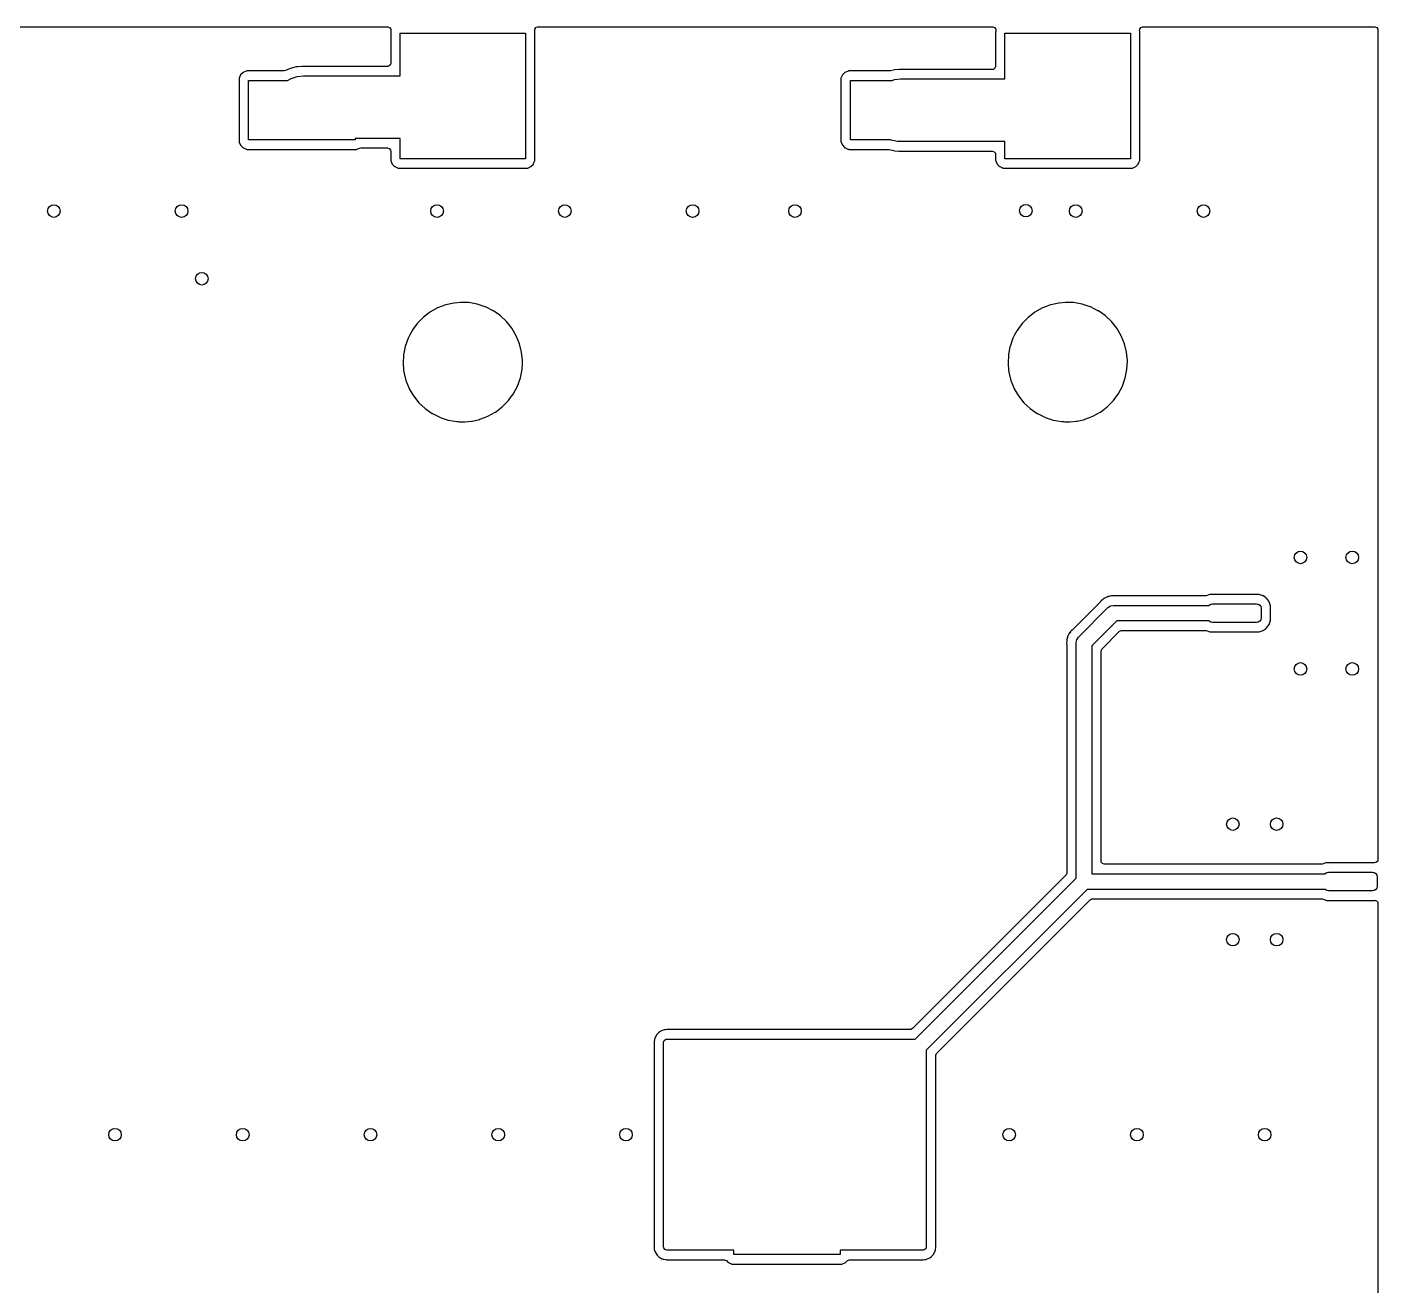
# Model space of a CAD drawing. Extents: x 0.02 to 3.92, y 0.02 to 3.05.
# Drawn here: x 2.22 to 3.917, y 1.47 to 3.051 of the extents above; entities that cross this region are included whole.
import ezdxf

# ---------------------------------------------------------------- set-up
doc = ezdxf.new("R2010")
doc.units = 0
doc.header["$MEASUREMENT"] = 0
doc.layers.add('BLACK', color=7, linetype='CONTINUOUS')

msp = doc.modelspace()

# ---------------------------------------------------------------- linework, layer by layer
at = {"layer": 'BLACK', "linetype": 'CONTINUOUS'}
for p, q in [((2.0282, 3.0512), (2.6736, 3.0512)), ((2.6736, 3.0512), (2.6759, 3.0504)), ((2.6759, 3.0504), (2.6773, 3.0485)), ((2.6773, 3.0461), (2.6772, 3.0458)), ((2.6772, 3.0458), (2.6772, 3.0458)), ((2.6772, 3.0458), (2.6772, 3.0457)), ((2.6772, 3.0457), (2.6772, 3.0451)), ((2.6772, 3.0451), (2.6772, 3.0056)), ((2.6773, 3.0485), (2.6774, 3.0463)), ((2.6774, 3.0463), (2.6773, 3.0461)), ((2.689, 2.9898), (2.689, 3.0433)), ((2.689, 3.0433), (2.8465, 3.0433)), ((2.8465, 3.0433), (2.8465, 2.8858)), ((2.8581, 3.0463), (2.8582, 3.0486)), ((2.8582, 3.0461), (2.8581, 3.0463)), ((2.8582, 3.0486), (2.8597, 3.0505)), ((2.8583, 3.0451), (2.8582, 3.0461)), ((2.8583, 2.8841), (2.8583, 3.0451)), ((2.8597, 3.0505), (2.8618, 3.0512)), ((2.8618, 3.0512), (3.4334, 3.0512)), ((3.4334, 3.0512), (3.4357, 3.0504)), ((3.4357, 3.0504), (3.4371, 3.0485)), ((3.4371, 3.0457), (3.437, 3.0451)), ((3.437, 3.0451), (3.437, 3.0016)), ((3.4371, 3.0485), (3.4372, 3.0463)), ((3.4372, 3.0463), (3.4371, 3.0461)), ((3.4371, 3.0461), (3.4371, 3.0458)), ((3.4371, 3.0458), (3.4371, 3.0458)), ((3.4371, 3.0458), (3.4371, 3.0457)), ((3.4488, 2.9859), (3.4488, 3.0433)), ((3.4488, 3.0433), (3.6063, 3.0433)), ((3.6063, 3.0433), (3.6063, 2.8858)), ((3.6179, 3.0463), (3.618, 3.0486)), ((3.618, 3.0461), (3.6179, 3.0463)), ((3.618, 3.0486), (3.6195, 3.0505)), ((3.6181, 3.0451), (3.618, 3.0461)), ((3.6181, 2.8841), (3.6181, 3.0451)), ((3.6195, 3.0505), (3.6217, 3.0512)), ((3.6217, 3.0512), (3.9134, 3.0512)), ((3.9134, 3.0512), (3.9157, 3.0504)), ((3.9157, 3.0504), (3.9171, 3.0485)), ((3.9171, 3.0485), (3.9173, 3.0473)), ((3.9173, 3.0473), (3.9173, 2.0054)), ((2.6772, 3.0056), (2.6764, 3.0033)), ((2.487, 2.9869), (2.4868, 2.9859)), ((2.4887, 2.991), (2.487, 2.9869)), ((2.4918, 2.9941), (2.4887, 2.991)), ((2.4959, 2.9959), (2.4918, 2.9941)), ((2.4962, 2.9959), (2.4959, 2.9959)), ((2.4963, 2.9959), (2.4962, 2.9959)), ((2.4962, 2.9959), (2.4962, 2.9959)), ((2.4969, 2.996), (2.4963, 2.9959)), ((2.5434, 2.996), (2.4969, 2.996)), ((2.5451, 2.9964), (2.5434, 2.996)), ((2.5501, 2.9987), (2.5451, 2.9964)), ((2.5478, 2.9842), (2.5523, 2.9867)), ((2.5502, 2.9988), (2.5501, 2.9987)), ((2.5501, 2.9987), (2.5501, 2.9987)), ((2.5537, 2.9997), (2.5502, 2.9988)), ((2.5523, 2.9867), (2.5599, 2.989)), ((2.5587, 3.001), (2.5537, 2.9997)), ((2.5589, 3.0011), (2.5587, 3.001)), ((2.5587, 3.001), (2.5587, 3.001)), ((2.5606, 3.0012), (2.5589, 3.0011)), ((2.5599, 2.989), (2.5678, 2.9898)), ((2.5655, 3.0017), (2.5606, 3.0012)), ((2.5656, 3.0017), (2.5655, 3.0017)), ((2.5655, 3.0017), (2.5655, 3.0017)), ((2.6732, 3.0017), (2.5656, 3.0017)), ((2.5678, 2.9898), (2.689, 2.9898)), ((2.6745, 3.0019), (2.6732, 3.0017)), ((2.6764, 3.0033), (2.6745, 3.0019)), ((3.2428, 2.9869), (3.2427, 2.9859)), ((3.2446, 2.991), (3.2428, 2.9869)), ((3.2477, 2.9941), (3.2446, 2.991)), ((3.2518, 2.9959), (3.2477, 2.9941)), ((3.2521, 2.9959), (3.2518, 2.9959)), ((3.2522, 2.9959), (3.2521, 2.9959)), ((3.2521, 2.9959), (3.2521, 2.9959)), ((3.2528, 2.996), (3.2522, 2.9959)), ((3.3041, 2.996), (3.2528, 2.996)), ((3.3051, 2.9961), (3.3041, 2.996)), ((3.3087, 2.9971), (3.3051, 2.9961)), ((3.3089, 2.9971), (3.3087, 2.9971)), ((3.3087, 2.9971), (3.3087, 2.9971)), ((3.3106, 2.9973), (3.3089, 2.9971)), ((3.3155, 2.9977), (3.3106, 2.9973)), ((3.3156, 2.9977), (3.3155, 2.9977)), ((3.3155, 2.9977), (3.3155, 2.9977)), ((3.4331, 2.9977), (3.3156, 2.9977)), ((3.4343, 2.9979), (3.4331, 2.9977)), ((3.4362, 2.9993), (3.4343, 2.9979)), ((3.437, 3.0016), (3.4362, 2.9993)), ((2.4868, 2.9859), (2.4868, 2.9076)), ((2.4987, 2.9094), (2.4987, 2.9842)), ((2.4987, 2.9842), (2.5478, 2.9842)), ((3.2427, 2.9859), (3.2427, 2.9076)), ((3.2546, 2.9094), (3.2546, 2.9842)), ((3.2546, 2.9842), (3.3069, 2.9842)), ((3.3069, 2.9842), (3.3099, 2.9851)), ((3.3099, 2.9851), (3.3178, 2.9859)), ((3.3178, 2.9859), (3.4488, 2.9859)), ((2.4868, 2.9076), (2.487, 2.9066)), ((2.487, 2.9066), (2.4887, 2.9026)), ((2.4887, 2.9026), (2.4919, 2.8994)), ((2.6325, 2.9094), (2.4987, 2.9094)), ((2.689, 2.9111), (2.6325, 2.9111)), ((2.6325, 2.9111), (2.6325, 2.9094)), ((2.689, 2.8858), (2.689, 2.9111)), ((3.2427, 2.9076), (3.2429, 2.9066)), ((3.2429, 2.9066), (3.2447, 2.9026)), ((3.2447, 2.9026), (3.2478, 2.8994)), ((3.3051, 2.9094), (3.2546, 2.9094)), ((3.3059, 2.909), (3.3051, 2.9094)), ((3.3137, 2.9074), (3.3059, 2.909)), ((3.3178, 2.9072), (3.3137, 2.9074)), ((3.4488, 2.9072), (3.3178, 2.9072)), ((3.4488, 2.8858), (3.4488, 2.9072)), ((2.4919, 2.8994), (2.4922, 2.8993)), ((2.4922, 2.8993), (2.4956, 2.8978)), ((2.4956, 2.8978), (2.4956, 2.8978)), ((2.4956, 2.8978), (2.4959, 2.8977)), ((2.4959, 2.8977), (2.4962, 2.8976)), ((2.4962, 2.8976), (2.4968, 2.8975)), ((2.4968, 2.8975), (2.4969, 2.8975)), ((2.4969, 2.8975), (2.6343, 2.8975)), ((2.6343, 2.8975), (2.635, 2.8976)), ((2.635, 2.8976), (2.6353, 2.8977)), ((2.635, 2.8976), (2.635, 2.8976)), ((2.635, 2.8976), (2.635, 2.8976)), ((2.6353, 2.8977), (2.6382, 2.8989)), ((2.6382, 2.8989), (2.6398, 2.8993)), ((2.6398, 2.8993), (2.6732, 2.8993)), ((2.6732, 2.8993), (2.6755, 2.8985)), ((2.6755, 2.8985), (2.677, 2.8966)), ((2.677, 2.8966), (2.6772, 2.8954)), ((2.6772, 2.8954), (2.6772, 2.8841)), ((2.8465, 2.8858), (2.689, 2.8858)), ((3.2478, 2.8994), (3.2481, 2.8993)), ((3.2481, 2.8993), (3.2515, 2.8978)), ((3.2515, 2.8978), (3.2515, 2.8978)), ((3.2515, 2.8978), (3.2518, 2.8977)), ((3.2518, 2.8977), (3.2521, 2.8976)), ((3.2521, 2.8976), (3.2527, 2.8975)), ((3.2527, 2.8975), (3.2528, 2.8975)), ((3.2528, 2.8975), (3.3023, 2.8975)), ((3.3023, 2.8975), (3.3033, 2.8974)), ((3.3033, 2.8974), (3.3087, 2.896)), ((3.3087, 2.896), (3.3087, 2.896)), ((3.3087, 2.896), (3.3089, 2.8959)), ((3.3089, 2.8959), (3.3106, 2.8958)), ((3.3106, 2.8958), (3.3155, 2.8953)), ((3.3155, 2.8953), (3.3155, 2.8953)), ((3.3155, 2.8953), (3.3156, 2.8953)), ((3.3156, 2.8953), (3.4331, 2.8953)), ((3.4331, 2.8953), (3.4354, 2.8946)), ((3.4354, 2.8946), (3.4368, 2.8926)), ((3.4368, 2.8926), (3.437, 2.8914)), ((3.437, 2.8914), (3.437, 2.8841)), ((3.6063, 2.8858), (3.4488, 2.8858)), ((2.6772, 2.8841), (2.6773, 2.883)), ((2.6773, 2.883), (2.6791, 2.879)), ((2.6791, 2.879), (2.6822, 2.8759)), ((2.6822, 2.8759), (2.6825, 2.8758)), ((2.6825, 2.8758), (2.6859, 2.8742)), ((2.6859, 2.8742), (2.6859, 2.8742)), ((2.6859, 2.8742), (2.6862, 2.8741)), ((2.6862, 2.8741), (2.6865, 2.8741)), ((2.6865, 2.8741), (2.6871, 2.874)), ((2.6871, 2.874), (2.6872, 2.874)), ((2.6872, 2.874), (2.8482, 2.874)), ((2.8482, 2.874), (2.8489, 2.8741)), ((2.8489, 2.8741), (2.849, 2.8741)), ((2.849, 2.8741), (2.849, 2.8741)), ((2.849, 2.8741), (2.8493, 2.8741)), ((2.8493, 2.8741), (2.8533, 2.8759)), ((2.8533, 2.8759), (2.8564, 2.879)), ((2.8564, 2.879), (2.8572, 2.8808)), ((2.8572, 2.8808), (2.858, 2.8828)), ((2.858, 2.8828), (2.8582, 2.8831)), ((2.858, 2.8828), (2.858, 2.8828)), ((2.8582, 2.8831), (2.8583, 2.8841)), ((3.437, 2.8841), (3.4371, 2.883)), ((3.4371, 2.883), (3.4389, 2.879)), ((3.4389, 2.879), (3.442, 2.8759)), ((3.442, 2.8759), (3.4423, 2.8758)), ((3.4423, 2.8758), (3.4458, 2.8742)), ((3.4458, 2.8742), (3.4458, 2.8742)), ((3.4458, 2.8742), (3.4461, 2.8741)), ((3.4461, 2.8741), (3.4463, 2.8741)), ((3.4463, 2.8741), (3.4469, 2.874)), ((3.4469, 2.874), (3.4471, 2.874)), ((3.4471, 2.874), (3.6081, 2.874)), ((3.6081, 2.874), (3.6088, 2.8741)), ((3.6088, 2.8741), (3.6088, 2.8741)), ((3.6088, 2.8741), (3.6088, 2.8741)), ((3.6088, 2.8741), (3.6091, 2.8741)), ((3.6091, 2.8741), (3.6131, 2.8759)), ((3.6131, 2.8759), (3.6162, 2.879)), ((3.6162, 2.879), (3.617, 2.8808)), ((3.617, 2.8808), (3.6179, 2.8828)), ((3.6179, 2.8828), (3.618, 2.8831)), ((3.6179, 2.8828), (3.6179, 2.8828)), ((3.618, 2.8831), (3.6181, 2.8841)), ((2.7361, 2.6984), (2.7266, 2.6931)), ((2.742, 2.7006), (2.7361, 2.6984)), ((2.7462, 2.7022), (2.742, 2.7006)), ((2.7463, 2.7022), (2.7462, 2.7022)), ((2.7462, 2.7022), (2.7462, 2.7022)), ((2.7464, 2.7022), (2.7463, 2.7022)), ((2.7567, 2.7045), (2.7464, 2.7022)), ((2.7464, 2.7022), (2.7464, 2.7022)), ((2.7569, 2.7045), (2.7567, 2.7045)), ((2.7567, 2.7045), (2.7567, 2.7045)), ((2.765, 2.7051), (2.7569, 2.7045)), ((2.7717, 2.7051), (2.765, 2.7051)), ((2.7718, 2.7051), (2.7717, 2.7051)), ((2.7732, 2.7051), (2.7718, 2.7051)), ((2.7718, 2.7051), (2.7718, 2.7051)), ((2.7752, 2.705), (2.7732, 2.7051)), ((2.7859, 2.7031), (2.7752, 2.705)), ((2.786, 2.7031), (2.7859, 2.7031)), ((2.7961, 2.6998), (2.786, 2.7031)), ((2.786, 2.7031), (2.786, 2.7031)), ((2.7962, 2.6997), (2.7961, 2.6998)), ((2.7961, 2.6998), (2.7961, 2.6998)), ((2.7963, 2.6997), (2.7962, 2.6997)), ((2.8058, 2.6949), (2.7963, 2.6997)), ((2.7963, 2.6997), (2.7963, 2.6997)), ((3.496, 2.6984), (3.4865, 2.6931)), ((3.5019, 2.7006), (3.496, 2.6984)), ((3.506, 2.7022), (3.5019, 2.7006)), ((3.5061, 2.7022), (3.506, 2.7022)), ((3.506, 2.7022), (3.506, 2.7022)), ((3.5063, 2.7022), (3.5061, 2.7022)), ((3.5166, 2.7045), (3.5063, 2.7022)), ((3.5063, 2.7022), (3.5063, 2.7022)), ((3.5167, 2.7045), (3.5166, 2.7045)), ((3.5166, 2.7045), (3.5166, 2.7045)), ((3.5248, 2.7051), (3.5167, 2.7045)), ((3.5316, 2.7051), (3.5248, 2.7051)), ((3.533, 2.7051), (3.5316, 2.7051)), ((3.5316, 2.7051), (3.5316, 2.7051)), ((3.5316, 2.7051), (3.5316, 2.7051)), ((3.535, 2.705), (3.533, 2.7051)), ((3.5457, 2.7031), (3.535, 2.705)), ((3.5458, 2.7031), (3.5457, 2.7031)), ((3.5559, 2.6998), (3.5458, 2.7031)), ((3.5458, 2.7031), (3.5458, 2.7031)), ((3.556, 2.6997), (3.5559, 2.6998)), ((3.5559, 2.6998), (3.5559, 2.6998)), ((3.5562, 2.6997), (3.556, 2.6997)), ((3.5656, 2.6949), (3.5562, 2.6997)), ((3.5562, 2.6997), (3.5562, 2.6997)), ((2.718, 2.6865), (2.7104, 2.6787)), ((2.7238, 2.6909), (2.718, 2.6865)), ((2.7265, 2.693), (2.7238, 2.6909)), ((2.7266, 2.6931), (2.7265, 2.693)), ((2.7265, 2.693), (2.7265, 2.693)), ((2.8059, 2.6949), (2.8058, 2.6949)), ((2.8058, 2.6949), (2.8058, 2.6949)), ((2.806, 2.6948), (2.8059, 2.6949)), ((2.8063, 2.6946), (2.806, 2.6948)), ((2.8148, 2.6887), (2.8063, 2.6946)), ((2.8149, 2.6886), (2.8148, 2.6887)), ((2.8151, 2.6884), (2.8149, 2.6886)), ((2.8149, 2.6886), (2.8149, 2.6886)), ((2.8228, 2.6813), (2.8151, 2.6884)), ((2.8295, 2.6728), (2.8228, 2.6813)), ((3.4779, 2.6865), (3.4703, 2.6787)), ((3.4837, 2.6909), (3.4779, 2.6865)), ((3.4864, 2.693), (3.4837, 2.6909)), ((3.4865, 2.6931), (3.4864, 2.693)), ((3.4864, 2.693), (3.4864, 2.693)), ((3.5657, 2.6949), (3.5656, 2.6949)), ((3.5656, 2.6949), (3.5656, 2.6949)), ((3.5659, 2.6948), (3.5657, 2.6949)), ((3.5661, 2.6946), (3.5659, 2.6948)), ((3.5747, 2.6887), (3.5661, 2.6946)), ((3.5748, 2.6886), (3.5747, 2.6887)), ((3.575, 2.6884), (3.5748, 2.6886)), ((3.5748, 2.6886), (3.5748, 2.6886)), ((3.5826, 2.6813), (3.575, 2.6884)), ((3.5894, 2.6728), (3.5826, 2.6813)), ((2.704, 2.6698), (2.7007, 2.6636)), ((2.706, 2.6726), (2.704, 2.67)), ((2.704, 2.67), (2.704, 2.6698)), ((2.704, 2.6698), (2.704, 2.6698)), ((2.7103, 2.6786), (2.706, 2.6726)), ((2.7104, 2.6787), (2.7103, 2.6786)), ((2.7103, 2.6786), (2.7103, 2.6786)), ((2.835, 2.6634), (2.8295, 2.6728)), ((3.4638, 2.6698), (3.4605, 2.6636)), ((3.4639, 2.67), (3.4638, 2.6698)), ((3.4638, 2.6698), (3.4638, 2.6698)), ((3.4658, 2.6726), (3.4639, 2.67)), ((3.4702, 2.6786), (3.4658, 2.6726)), ((3.4703, 2.6787), (3.4702, 2.6786)), ((3.4702, 2.6786), (3.4702, 2.6786)), ((3.5949, 2.6634), (3.5894, 2.6728)), ((2.6953, 2.6498), (2.6932, 2.6395)), ((2.699, 2.6604), (2.6953, 2.6501)), ((2.6953, 2.6501), (2.6953, 2.65)), ((2.6953, 2.65), (2.6953, 2.6498)), ((2.7007, 2.6636), (2.699, 2.6604)), ((2.8391, 2.6534), (2.835, 2.6634)), ((2.8417, 2.6428), (2.8391, 2.6534)), ((3.4551, 2.6498), (3.4531, 2.6395)), ((3.4552, 2.65), (3.4551, 2.6498)), ((3.4588, 2.6604), (3.4552, 2.6501)), ((3.4552, 2.6501), (3.4552, 2.65)), ((3.4605, 2.6636), (3.4588, 2.6604)), ((3.5989, 2.6534), (3.5949, 2.6634)), ((3.6015, 2.6428), (3.5989, 2.6534)), ((2.6932, 2.6395), (2.6927, 2.6286)), ((2.8417, 2.6427), (2.8417, 2.6428)), ((2.8427, 2.6322), (2.8417, 2.6427)), ((2.8417, 2.6427), (2.8417, 2.6427)), ((2.8426, 2.6286), (2.8427, 2.632)), ((2.8427, 2.6322), (2.8427, 2.6322)), ((2.8427, 2.632), (2.8427, 2.6322)), ((3.4531, 2.6395), (3.4526, 2.6286)), ((3.6015, 2.6427), (3.6015, 2.6428)), ((3.6025, 2.6322), (3.6015, 2.6427)), ((3.6015, 2.6427), (3.6015, 2.6427)), ((3.602, 2.6212), (3.6026, 2.632)), ((3.6026, 2.632), (3.6025, 2.6322)), ((3.6025, 2.6322), (3.6025, 2.6322)), ((2.6927, 2.6286), (2.6927, 2.6285)), ((2.6927, 2.6285), (2.6927, 2.6285)), ((2.6927, 2.6285), (2.6934, 2.6208)), ((2.6934, 2.6208), (2.6937, 2.6178)), ((2.6937, 2.6178), (2.6963, 2.6073)), ((2.8401, 2.6105), (2.8422, 2.6212)), ((2.8422, 2.6212), (2.8426, 2.6286)), ((3.4526, 2.6286), (3.4526, 2.6285)), ((3.4526, 2.6285), (3.4533, 2.6208)), ((3.4526, 2.6285), (3.4526, 2.6285)), ((3.4533, 2.6208), (3.4536, 2.6178)), ((3.4536, 2.6178), (3.4562, 2.6073)), ((3.5999, 2.6105), (3.602, 2.6212)), ((2.6963, 2.6073), (2.7004, 2.5972)), ((2.7004, 2.5972), (2.7005, 2.5971)), ((2.7005, 2.5971), (2.7005, 2.5971)), ((2.7005, 2.5971), (2.7006, 2.5969)), ((2.7006, 2.5969), (2.7059, 2.5878)), ((2.8314, 2.5907), (2.8365, 2.6003)), ((2.8365, 2.6003), (2.8401, 2.6105)), ((3.4562, 2.6073), (3.4602, 2.5972)), ((3.4602, 2.5972), (3.4603, 2.5971)), ((3.4603, 2.5971), (3.4603, 2.5971)), ((3.4603, 2.5971), (3.4604, 2.5969)), ((3.4604, 2.5969), (3.4657, 2.5878)), ((3.5913, 2.5907), (3.5963, 2.6003)), ((3.5963, 2.6003), (3.5999, 2.6105)), ((2.7059, 2.5878), (2.7127, 2.5793)), ((2.7127, 2.5793), (2.7206, 2.5719)), ((2.8174, 2.5741), (2.825, 2.5819)), ((2.825, 2.5819), (2.8291, 2.5875)), ((2.8291, 2.5875), (2.8313, 2.5906)), ((2.8313, 2.5906), (2.8314, 2.5907)), ((3.4657, 2.5878), (3.4725, 2.5793)), ((3.4725, 2.5793), (3.4804, 2.5719)), ((3.5773, 2.5741), (3.5849, 2.5819)), ((3.5849, 2.5819), (3.589, 2.5875)), ((3.589, 2.5875), (3.5912, 2.5906)), ((3.5912, 2.5906), (3.5913, 2.5907)), ((2.7206, 2.5719), (2.7295, 2.5657)), ((2.7295, 2.5657), (2.7296, 2.5657)), ((2.7296, 2.5657), (2.7296, 2.5657)), ((2.7296, 2.5657), (2.7391, 2.561)), ((2.7951, 2.5607), (2.7993, 2.5623)), ((2.7993, 2.5623), (2.8083, 2.5673)), ((2.8083, 2.5673), (2.8087, 2.5675)), ((2.8087, 2.5675), (2.8087, 2.5675)), ((2.8087, 2.5675), (2.8088, 2.5675)), ((2.8088, 2.5675), (2.8174, 2.5741)), ((3.4804, 2.5719), (3.4894, 2.5657)), ((3.4894, 2.5657), (3.4895, 2.5657)), ((3.4895, 2.5657), (3.4895, 2.5657)), ((3.4895, 2.5657), (3.499, 2.561)), ((3.5549, 2.5607), (3.5591, 2.5623)), ((3.5591, 2.5623), (3.5682, 2.5673)), ((3.5682, 2.5673), (3.5685, 2.5675)), ((3.5685, 2.5675), (3.5685, 2.5675)), ((3.5685, 2.5675), (3.5686, 2.5675)), ((3.5686, 2.5675), (3.5773, 2.5741)), ((2.7391, 2.561), (2.7391, 2.561)), ((2.7391, 2.561), (2.7393, 2.5609)), ((2.7393, 2.5609), (2.7394, 2.5609)), ((2.7394, 2.5609), (2.7394, 2.5609)), ((2.7394, 2.5609), (2.7494, 2.5576)), ((2.7494, 2.5576), (2.7494, 2.5576)), ((2.7494, 2.5576), (2.7496, 2.5575)), ((2.7496, 2.5575), (2.7603, 2.5557)), ((2.7603, 2.5557), (2.7622, 2.5556)), ((2.7622, 2.5556), (2.7637, 2.5555)), ((2.7637, 2.5555), (2.7637, 2.5555)), ((2.7637, 2.5555), (2.7637, 2.5555)), ((2.7637, 2.5555), (2.7705, 2.5555)), ((2.7705, 2.5555), (2.7786, 2.5561)), ((2.7786, 2.5561), (2.7797, 2.5563)), ((2.7797, 2.5563), (2.789, 2.5584)), ((2.789, 2.5584), (2.789, 2.5584)), ((2.789, 2.5584), (2.7891, 2.5584)), ((2.7891, 2.5584), (2.7893, 2.5585)), ((2.7893, 2.5585), (2.7951, 2.5607)), ((2.7893, 2.5585), (2.7893, 2.5585)), ((3.499, 2.561), (3.499, 2.561)), ((3.499, 2.561), (3.4991, 2.5609)), ((3.4991, 2.5609), (3.4992, 2.5609)), ((3.4992, 2.5609), (3.4992, 2.5609)), ((3.4992, 2.5609), (3.5093, 2.5576)), ((3.5093, 2.5576), (3.5093, 2.5576)), ((3.5093, 2.5576), (3.5094, 2.5575)), ((3.5094, 2.5575), (3.5201, 2.5557)), ((3.5201, 2.5557), (3.5221, 2.5556)), ((3.5221, 2.5556), (3.5235, 2.5555)), ((3.5235, 2.5555), (3.5235, 2.5555)), ((3.5235, 2.5555), (3.5235, 2.5555)), ((3.5235, 2.5555), (3.5303, 2.5555)), ((3.5303, 2.5555), (3.5384, 2.5561)), ((3.5384, 2.5561), (3.5396, 2.5563)), ((3.5396, 2.5563), (3.5488, 2.5584)), ((3.5488, 2.5584), (3.5488, 2.5584)), ((3.5488, 2.5584), (3.549, 2.5584)), ((3.549, 2.5584), (3.5491, 2.5585)), ((3.5491, 2.5585), (3.5549, 2.5607)), ((3.5491, 2.5585), (3.5491, 2.5585)), ((3.5682, 2.3288), (3.533, 2.2937)), ((3.5686, 2.3293), (3.5682, 2.3288)), ((3.5689, 2.3298), (3.5686, 2.3293)), ((3.569, 2.33), (3.5689, 2.3298)), ((3.5703, 2.331), (3.569, 2.33)), ((3.5706, 2.3313), (3.5703, 2.331)), ((3.5716, 2.3323), (3.5706, 2.3313)), ((3.572, 2.3326), (3.5716, 2.3323)), ((3.5721, 2.3327), (3.572, 2.3326)), ((3.5726, 2.3329), (3.5721, 2.3327)), ((3.5721, 2.3327), (3.5721, 2.3327)), ((3.5731, 2.3333), (3.5726, 2.3329)), ((3.5735, 2.3335), (3.5731, 2.3333)), ((3.5737, 2.3337), (3.5735, 2.3335)), ((3.5735, 2.3335), (3.5735, 2.3335)), ((3.5739, 2.3338), (3.5737, 2.3337)), ((3.5753, 2.3344), (3.5739, 2.3338)), ((3.5739, 2.3338), (3.5739, 2.3338)), ((3.5756, 2.3346), (3.5753, 2.3344)), ((3.5769, 2.3353), (3.5756, 2.3346)), ((3.5772, 2.3354), (3.5769, 2.3353)), ((3.5769, 2.3353), (3.5769, 2.3353)), ((3.5778, 2.3356), (3.5772, 2.3354)), ((3.5785, 2.3358), (3.5778, 2.3356)), ((3.5791, 2.3361), (3.5785, 2.3358)), ((3.5805, 2.3363), (3.5791, 2.3361)), ((3.5809, 2.3363), (3.5805, 2.3363)), ((3.5812, 2.3364), (3.5809, 2.3363)), ((3.5827, 2.3367), (3.5812, 2.3364)), ((3.5812, 2.3241), (3.585, 2.3248)), ((3.5829, 2.3368), (3.5827, 2.3367)), ((3.5827, 2.3367), (3.5827, 2.3367)), ((3.5854, 2.3367), (3.5829, 2.3368)), ((3.585, 2.3248), (3.7053, 2.3248)), ((3.5856, 2.3367), (3.5854, 2.3367)), ((3.7003, 2.3367), (3.5856, 2.3367)), ((3.7016, 2.3369), (3.7003, 2.3367)), ((3.7017, 2.3369), (3.7016, 2.3369)), ((3.7062, 2.3385), (3.7017, 2.3369)), ((3.7053, 2.3248), (3.7054, 2.3251)), ((3.7054, 2.3251), (3.7073, 2.3264)), ((3.7065, 2.3386), (3.7062, 2.3385)), ((3.7074, 2.3386), (3.7065, 2.3386)), ((3.7065, 2.3386), (3.7065, 2.3386)), ((3.7073, 2.3264), (3.7096, 2.3268)), ((3.7075, 2.3386), (3.7074, 2.3386)), ((3.7074, 2.3386), (3.7074, 2.3386)), ((3.7668, 2.3386), (3.7075, 2.3386)), ((3.7096, 2.3268), (3.7647, 2.3268)), ((3.7647, 2.3268), (3.767, 2.3264)), ((3.7669, 2.3386), (3.7668, 2.3386)), ((3.7679, 2.3386), (3.7669, 2.3386)), ((3.7669, 2.3386), (3.7669, 2.3386)), ((3.767, 2.3264), (3.7689, 2.3251)), ((3.7681, 2.3385), (3.7679, 2.3386)), ((3.7679, 2.3386), (3.7679, 2.3386)), ((3.7731, 2.3368), (3.7681, 2.3385)), ((3.7689, 2.3251), (3.7702, 2.3232)), ((3.7734, 2.3366), (3.7731, 2.3368)), ((3.7762, 2.3345), (3.7734, 2.3366)), ((3.7734, 2.3366), (3.7734, 2.3366)), ((3.7774, 2.3336), (3.7762, 2.3345)), ((3.7776, 2.3333), (3.7774, 2.3336)), ((3.7801, 2.33), (3.7776, 2.3333)), ((3.7806, 2.3293), (3.7801, 2.33)), ((3.7823, 2.3243), (3.7806, 2.3293)), ((3.541, 2.2849), (3.578, 2.322)), ((3.578, 2.322), (3.5812, 2.3241)), ((3.7702, 2.3232), (3.7706, 2.3209)), ((3.7706, 2.3091), (3.7702, 2.3068)), ((3.7706, 2.3209), (3.7706, 2.3091)), ((3.7825, 2.323), (3.7823, 2.3243)), ((3.7825, 2.307), (3.7825, 2.323)), ((3.531, 2.2917), (3.5302, 2.2904)), ((3.5311, 2.2919), (3.531, 2.2917)), ((3.5329, 2.2936), (3.5311, 2.2919)), ((3.533, 2.2937), (3.5329, 2.2936)), ((3.5891, 2.3052), (3.5578, 2.2739)), ((3.5708, 2.2701), (3.5928, 2.2922)), ((3.7053, 2.3052), (3.5891, 2.3052)), ((3.5928, 2.2922), (3.595, 2.2933)), ((3.595, 2.2933), (3.5956, 2.2933)), ((3.5956, 2.2933), (3.7003, 2.2933)), ((3.7003, 2.2933), (3.7016, 2.2931)), ((3.7016, 2.2931), (3.7062, 2.2915)), ((3.7054, 2.3049), (3.7053, 2.3052)), ((3.7073, 2.3036), (3.7054, 2.3049)), ((3.7062, 2.2915), (3.7065, 2.2915)), ((3.7065, 2.2915), (3.7065, 2.2915)), ((3.7065, 2.2915), (3.7074, 2.2914)), ((3.7096, 2.3032), (3.7073, 2.3036)), ((3.7074, 2.2914), (3.7074, 2.2914)), ((3.7074, 2.2914), (3.7075, 2.2914)), ((3.7075, 2.2914), (3.7668, 2.2914)), ((3.7647, 2.3032), (3.7096, 2.3032)), ((3.767, 2.3036), (3.7647, 2.3032)), ((3.7668, 2.2914), (3.7669, 2.2914)), ((3.7669, 2.2914), (3.7679, 2.2915)), ((3.7669, 2.2914), (3.7669, 2.2914)), ((3.7689, 2.3049), (3.767, 2.3036)), ((3.7679, 2.2915), (3.7679, 2.2915)), ((3.7679, 2.2915), (3.7681, 2.2915)), ((3.7681, 2.2915), (3.7731, 2.2932)), ((3.7702, 2.3068), (3.7689, 2.3049)), ((3.7731, 2.2932), (3.7736, 2.2936)), ((3.7736, 2.2936), (3.7772, 2.2962)), ((3.7772, 2.2962), (3.7774, 2.2964)), ((3.7774, 2.2964), (3.7806, 2.3007)), ((3.7806, 2.3007), (3.7823, 2.3057)), ((3.7823, 2.3057), (3.7825, 2.307)), ((3.5263, 2.2789), (3.5261, 2.2773)), ((3.5261, 2.2773), (3.5261, 2.277)), ((3.5261, 2.277), (3.5262, 2.2765)), ((3.5262, 2.2765), (3.5263, 2.2758)), ((3.5265, 2.2818), (3.5263, 2.2811)), ((3.5263, 2.2811), (3.5263, 2.2807)), ((3.5263, 2.2807), (3.5263, 2.2793)), ((3.5263, 2.2793), (3.5263, 2.2789)), ((3.5263, 2.2758), (3.5263, 1.9885)), ((3.5266, 2.2825), (3.5265, 2.2818)), ((3.5267, 2.2829), (3.5266, 2.2825)), ((3.5268, 2.2834), (3.5267, 2.2832)), ((3.5267, 2.2832), (3.5267, 2.2829)), ((3.5274, 2.2848), (3.5268, 2.2834)), ((3.5268, 2.2834), (3.5268, 2.2834)), ((3.5275, 2.2852), (3.5274, 2.2848)), ((3.5279, 2.2866), (3.5275, 2.2852)), ((3.528, 2.2868), (3.5279, 2.2866)), ((3.5281, 2.2871), (3.528, 2.2868)), ((3.5283, 2.2874), (3.5281, 2.2871)), ((3.5281, 2.2871), (3.5281, 2.2871)), ((3.5286, 2.2881), (3.5283, 2.2874)), ((3.5289, 2.2887), (3.5286, 2.2881)), ((3.529, 2.2889), (3.5289, 2.2887)), ((3.53, 2.2901), (3.529, 2.2889)), ((3.529, 2.2889), (3.529, 2.2889)), ((3.5302, 2.2904), (3.53, 2.2901)), ((3.5381, 2.278), (3.5389, 2.2817)), ((3.5381, 1.982), (3.5381, 2.278)), ((3.5389, 2.2817), (3.541, 2.2849)), ((3.5578, 2.2739), (3.5578, 1.9878)), ((3.5696, 2.2674), (3.5704, 2.2696)), ((3.5696, 2.0035), (3.5696, 2.2674)), ((3.5704, 2.2696), (3.5708, 2.2701)), ((3.5698, 2.0023), (3.5696, 2.0035)), ((3.5712, 2.0004), (3.5698, 2.0023)), ((3.9166, 2.0031), (3.9146, 2.0017)), ((3.9173, 2.0054), (3.9166, 2.0031)), ((3.5251, 1.9858), (3.3325, 1.7932)), ((3.5255, 1.9863), (3.5251, 1.9858)), ((3.5263, 1.9885), (3.5255, 1.9863)), ((3.5578, 1.9878), (3.8509, 1.9878)), ((3.5735, 1.9996), (3.5712, 2.0004)), ((3.846, 1.9996), (3.5735, 1.9996)), ((3.8473, 1.9998), (3.846, 1.9996)), ((3.8474, 1.9999), (3.8473, 1.9998)), ((3.8519, 2.0015), (3.8474, 1.9999)), ((3.8509, 1.9878), (3.8511, 1.988)), ((3.8511, 1.988), (3.853, 1.9893)), ((3.8521, 2.0015), (3.8519, 2.0015)), ((3.8531, 2.0016), (3.8521, 2.0015)), ((3.8521, 2.0015), (3.8521, 2.0015)), ((3.853, 1.9893), (3.8553, 1.9898)), ((3.8532, 2.0016), (3.8531, 2.0016)), ((3.8531, 2.0016), (3.8531, 2.0016)), ((3.9125, 2.0016), (3.8532, 2.0016)), ((3.8553, 1.9898), (3.9104, 1.9898)), ((3.9104, 1.9898), (3.9127, 1.9893)), ((3.9126, 2.0016), (3.9125, 2.0016)), ((3.9129, 2.0016), (3.9126, 2.0016)), ((3.9126, 2.0016), (3.9126, 2.0016)), ((3.9127, 1.9893), (3.9146, 1.988)), ((3.913, 2.0015), (3.9129, 2.0016)), ((3.9146, 2.0017), (3.913, 2.0015)), ((3.9146, 1.988), (3.9158, 1.9861)), ((3.9158, 1.9861), (3.9163, 1.9839)), ((3.3361, 1.78), (3.5381, 1.982)), ((3.9158, 1.9698), (3.9146, 1.9679)), ((3.9163, 1.9721), (3.9158, 1.9698)), ((3.9163, 1.9839), (3.9163, 1.9721)), ((3.552, 1.9681), (3.35, 1.7661)), ((3.3632, 1.7625), (3.5558, 1.9551)), ((3.8509, 1.9681), (3.552, 1.9681)), ((3.5558, 1.9551), (3.5579, 1.9562)), ((3.5579, 1.9562), (3.5585, 1.9563)), ((3.5585, 1.9563), (3.846, 1.9563)), ((3.846, 1.9563), (3.8473, 1.9561)), ((3.8473, 1.9561), (3.8519, 1.9544)), ((3.8511, 1.9679), (3.8509, 1.9681)), ((3.853, 1.9666), (3.8511, 1.9679)), ((3.8519, 1.9544), (3.8521, 1.9544)), ((3.8521, 1.9544), (3.8521, 1.9544)), ((3.8521, 1.9544), (3.8531, 1.9543)), ((3.8553, 1.9661), (3.853, 1.9666)), ((3.8531, 1.9543), (3.8531, 1.9543)), ((3.8531, 1.9543), (3.8532, 1.9543)), ((3.8532, 1.9543), (3.9125, 1.9543)), ((3.9104, 1.9661), (3.8553, 1.9661)), ((3.9127, 1.9666), (3.9104, 1.9661)), ((3.9125, 1.9543), (3.9126, 1.9543)), ((3.9126, 1.9543), (3.9126, 1.9543)), ((3.9126, 1.9543), (3.9129, 1.9543)), ((3.9146, 1.9679), (3.9127, 1.9666)), ((3.9129, 1.9543), (3.913, 1.9544)), ((3.913, 1.9544), (3.9154, 1.9538)), ((3.9154, 1.9538), (3.917, 1.952)), ((3.917, 1.952), (3.9173, 1.9505)), ((3.9173, 1.9505), (3.9173, 0.0236)), ((3.0093, 1.7821), (3.0086, 1.7798)), ((3.0114, 1.786), (3.0093, 1.7821)), ((3.0137, 1.7881), (3.0114, 1.786)), ((3.0156, 1.7895), (3.0137, 1.7881)), ((3.0196, 1.7914), (3.0156, 1.7895)), ((3.0208, 1.7917), (3.0196, 1.7914)), ((3.022, 1.7919), (3.0208, 1.7917)), ((3.0239, 1.792), (3.022, 1.7919)), ((3.3298, 1.792), (3.0239, 1.792)), ((3.3304, 1.7921), (3.3298, 1.792)), ((3.3325, 1.7932), (3.3304, 1.7921)), ((3.0086, 1.7798), (3.008, 1.7761)), ((3.008, 1.7761), (3.008, 1.5189)), ((3.02, 1.7761), (3.0207, 1.7784)), ((3.02, 1.5189), (3.02, 1.7761)), ((3.0207, 1.7784), (3.0227, 1.7798)), ((3.0227, 1.7798), (3.0239, 1.78)), ((3.0239, 1.78), (3.3361, 1.78)), ((3.35, 1.7661), (3.35, 1.5189)), ((3.362, 1.7598), (3.3628, 1.762)), ((3.362, 1.5189), (3.362, 1.7598)), ((3.3628, 1.762), (3.3632, 1.7625)), ((3.008, 1.5189), (3.0081, 1.517)), ((3.0081, 1.517), (3.0083, 1.5158)), ((3.0083, 1.5158), (3.0086, 1.5146)), ((3.0086, 1.5146), (3.0105, 1.5106)), ((3.0105, 1.5106), (3.0119, 1.5087)), ((3.0202, 1.5177), (3.02, 1.5189)), ((3.0216, 1.5157), (3.0202, 1.5177)), ((3.0239, 1.515), (3.0216, 1.5157)), ((3.1081, 1.515), (3.0239, 1.515)), ((3.1081, 1.5094), (3.1081, 1.515)), ((3.3461, 1.515), (3.2419, 1.515)), ((3.2419, 1.515), (3.2419, 1.5094)), ((3.3473, 1.5152), (3.3461, 1.515)), ((3.3493, 1.5166), (3.3473, 1.5152)), ((3.35, 1.5189), (3.3493, 1.5166)), ((3.3586, 1.509), (3.3607, 1.5129)), ((3.3607, 1.5129), (3.3614, 1.5152)), ((3.3614, 1.5152), (3.362, 1.5189)), ((3.0119, 1.5087), (3.014, 1.5064)), ((3.014, 1.5064), (3.0179, 1.5043)), ((3.0179, 1.5043), (3.0181, 1.5043)), ((3.0181, 1.5043), (3.0181, 1.5043)), ((3.0181, 1.5043), (3.0195, 1.5038)), ((3.0195, 1.5038), (3.0202, 1.5036)), ((3.0202, 1.5036), (3.0227, 1.5032)), ((3.0227, 1.5032), (3.0238, 1.503)), ((3.0238, 1.503), (3.0238, 1.503)), ((3.0238, 1.503), (3.0239, 1.503)), ((3.0239, 1.503), (3.0961, 1.503)), ((3.0961, 1.503), (3.0984, 1.5022)), ((3.0984, 1.5022), (3.0989, 1.5018)), ((3.0989, 1.5018), (3.1013, 1.4994)), ((3.1013, 1.4994), (3.1016, 1.4993)), ((3.1016, 1.4993), (3.105, 1.4978)), ((3.105, 1.4978), (3.105, 1.4978)), ((3.105, 1.4978), (3.1053, 1.4977)), ((3.1053, 1.4977), (3.1056, 1.4976)), ((3.1056, 1.4976), (3.1062, 1.4975)), ((3.1062, 1.4975), (3.1063, 1.4975)), ((3.1063, 1.4975), (3.2437, 1.4975)), ((3.2419, 1.5094), (3.1081, 1.5094)), ((3.2437, 1.4975), (3.2444, 1.4976)), ((3.2444, 1.4976), (3.2447, 1.4977)), ((3.2444, 1.4976), (3.2444, 1.4976)), ((3.2444, 1.4976), (3.2444, 1.4976)), ((3.2447, 1.4977), (3.2487, 1.4994)), ((3.2487, 1.4994), (3.249, 1.4997)), ((3.249, 1.4997), (3.2511, 1.5018)), ((3.249, 1.4997), (3.249, 1.4997)), ((3.2511, 1.5018), (3.2533, 1.5029)), ((3.2533, 1.5029), (3.2539, 1.503)), ((3.2539, 1.503), (3.3461, 1.503)), ((3.3461, 1.503), (3.348, 1.5031)), ((3.348, 1.5031), (3.3492, 1.5033)), ((3.3492, 1.5033), (3.3504, 1.5036)), ((3.3504, 1.5036), (3.3544, 1.5055)), ((3.3544, 1.5055), (3.3563, 1.5069)), ((3.3563, 1.5069), (3.3586, 1.509))]:
    msp.add_line(p, q, dxfattribs=at)
at = {"layer": 'BLACK'}
for centre in [(2.2541, 2.82), (2.4146, 2.82), (2.7355, 2.82), (2.8959, 2.82), (3.0564, 2.82), (3.185, 2.82), (3.475, 2.8205), (3.5377, 2.82), (3.6982, 2.82), (2.44, 2.735), (3.82, 2.385), (3.885, 2.385), (3.82, 2.245), (3.885, 2.245), (3.735, 2.05), (3.79, 2.05), (3.735, 1.905), (3.79, 1.905), (2.3309, 1.66), (2.4914, 1.66), (2.6518, 1.66), (2.8123, 1.66), (2.9727, 1.66), (3.4541, 1.66), (3.6145, 1.66), (3.775, 1.66)]:
    msp.add_circle(centre, 0.00787, dxfattribs=at)

doc.saveas('drawing.dxf')
